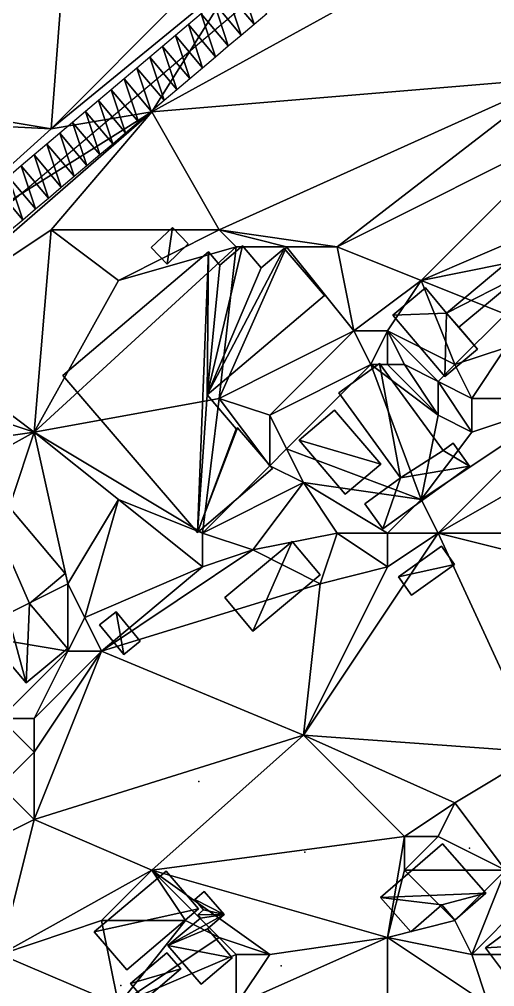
# Model space of a CAD drawing. Header units: metres. Extents: x -1103 to 901, y -902 to 905.
# Drawn here: x -211.8 to -155.3, y 530.2 to 645 of the extents above; entities that cross this region are included whole.
import ezdxf

# ---------------------------------------------------------------- set-up
doc = ezdxf.new("R2010")
doc.units = ezdxf.units.M
for name, color, linetype in [('OSM_BUILDING_FOOTPRINTS', 7, 'CONTINUOUS'), ('OSM_BUILDING_ROOFS', 1, 'CONTINUOUS'), ('OSM_BUILDING_WALLS', 8, 'CONTINUOUS'), ('OSM_ROAD_AXES', 2, 'CONTINUOUS'), ('OSM_ROAD_SURFACE', 9, 'CONTINUOUS'), ('OSM_TERRAIN', 3, 'CONTINUOUS'), ('OSM_TREES', 3, 'CONTINUOUS')]:
    doc.layers.add(name, color=color, linetype=linetype)

msp = doc.modelspace()

# ---------------------------------------------------------------- linework, layer by layer
at = {"layer": 'OSM_BUILDING_FOOTPRINTS'}
for points in [[(-196.08, 617.89, 7.06), (-193.56, 620.28, 7.06), (-191.69, 618.33, 7.06), (-194.21, 615.94, 7.06), (-196.08, 617.89, 7.06)], [(-206.61, 602.72, 7.37), (-189.3, 617.38, 7.37), (-187.94, 615.81, 7.37), (-185.23, 618.1, 7.37), (-183.01, 615.51, 7.37), (-180.3, 617.8, 7.37), (-175.51, 612.2, 7.37), (-189.44, 600.41, 7.37), (-185.98, 596.38, 7.37), (-185.83, 596.51, 7.37), (-181.67, 591.66, 7.37), (-190.61, 584.06, 7.37), (-206.61, 602.72, 7.37)], [(-163.49, 613.11, 7.42), (-160.98, 610.13, 7.42), (-153.46, 616.41, 7.42), (-152.02, 614.7, 7.42), (-159.53, 608.43, 7.42), (-157.33, 605.83, 7.42), (-161.21, 602.59, 7.42), (-167.37, 609.86, 7.42), (-163.49, 613.11, 7.42)], [(-173.81, 600.64, 8.97), (-168.95, 604.14, 8.97), (-161.41, 593.81, 8.97), (-160.22, 594.66, 8.97), (-158.26, 591.95, 8.97), (-168.56, 584.52, 8.97), (-170.72, 587.48, 8.97), (-166.45, 590.55, 8.97), (-173.81, 600.64, 8.97)], [(-174.3, 598.59, 8.84), (-168.81, 592.19, 8.84), (-173.04, 588.63, 8.84), (-178.52, 595.02, 8.84), (-174.3, 598.59, 8.84)], [(-227.54, 585.82, 7.7), (-218.38, 593.47, 7.7), (-206.31, 579.19, 7.7), (-210.56, 575.64, 7.7), (-206.06, 570.3, 7.7), (-210.96, 566.21, 7.7), (-227.54, 585.82, 7.7)], [(-187.35, 576.34, 9.34), (-179.33, 583, 9.34), (-176, 579.04, 9.34), (-184.02, 572.38, 9.34), (-187.35, 576.34, 9.34)], [(-165.14, 576.63, 10.28), (-166.72, 578.8, 10.28), (-161.61, 582.47, 10.28), (-160.03, 580.29, 10.28), (-165.14, 576.63, 10.28)], [(-202.23, 573.1, 8.67), (-200.27, 574.67, 8.67), (-197.4, 571.16, 8.67), (-199.36, 569.59, 8.67), (-202.23, 573.1, 8.67)], [(-161.47, 547.12, 14.05), (-156.31, 541.25, 14.05), (-159.99, 538.05, 14.05), (-161.57, 539.86, 14.05), (-165.25, 536.66, 14.05), (-168.84, 540.73, 14.05), (-161.47, 547.12, 14.05)], [(-194.31, 543.88, 11.09), (-190.47, 539.39, 11.09), (-199.01, 532.17, 11.09), (-202.86, 536.66, 11.09), (-194.31, 543.88, 11.09)], [(-189.78, 541.46, 11.31), (-187.43, 538.71, 11.31), (-189.41, 537.03, 11.31), (-186.46, 533.59, 11.31), (-190.17, 530.44, 11.31), (-194.1, 535.03, 11.31), (-190.22, 538.31, 11.31), (-190.56, 538.68, 11.31), (-189.86, 539.27, 11.31), (-190.92, 540.51, 11.31), (-189.78, 541.46, 11.31)], [(-151.28, 538.54, 15.13), (-148.78, 535.21, 15.13), (-153.87, 531.44, 15.13), (-156.38, 534.77, 15.13), (-151.28, 538.54, 15.13)], [(-194.24, 534.19, 11.41), (-192.58, 532.27, 11.41), (-196.89, 528.61, 11.41), (-198.55, 530.53, 11.41), (-194.24, 534.19, 11.41)]]:
    msp.add_polyline3d(points, close=True, dxfattribs=at)
at = {"layer": 'OSM_BUILDING_ROOFS'}
for points in [[(-193.56, 620.28, 17.06), (-196.08, 617.89, 17.06), (-194.21, 615.94, 17.06)], [(-193.56, 620.28, 17.06), (-194.21, 615.94, 17.06), (-191.69, 618.33, 17.06)], [(-189.44, 600.41, 12.57), (-183.01, 615.51, 12.57), (-185.23, 618.1, 12.57)], [(-189.44, 600.41, 12.57), (-185.23, 618.1, 12.57), (-187.94, 615.81, 12.57)], [(-189.44, 600.41, 12.57), (-175.51, 612.2, 12.57), (-180.3, 617.8, 12.57)], [(-189.44, 600.41, 12.57), (-180.3, 617.8, 12.57), (-183.01, 615.51, 12.57)], [(-189.3, 617.38, 12.57), (-206.61, 602.72, 12.57), (-190.61, 584.06, 12.57)], [(-189.44, 600.41, 12.57), (-189.3, 617.38, 12.57), (-190.61, 584.06, 12.57)], [(-189.44, 600.41, 12.57), (-187.94, 615.81, 12.57), (-189.3, 617.38, 12.57)], [(-160.98, 610.13, 17.42), (-152.02, 614.7, 17.42), (-153.46, 616.41, 17.42)], [(-160.98, 610.13, 17.42), (-159.53, 608.43, 17.42), (-152.02, 614.7, 17.42)], [(-160.98, 610.13, 17.42), (-163.49, 613.11, 17.42), (-167.37, 609.86, 17.42)], [(-160.98, 610.13, 17.42), (-167.37, 609.86, 17.42), (-161.21, 602.59, 17.42)], [(-160.98, 610.13, 17.42), (-161.21, 602.59, 17.42), (-157.33, 605.83, 17.42)], [(-160.98, 610.13, 17.42), (-157.33, 605.83, 17.42), (-159.53, 608.43, 17.42)], [(-168.95, 604.14, 14.17), (-173.81, 600.64, 14.17), (-166.45, 590.55, 14.17)], [(-161.41, 593.81, 14.17), (-168.95, 604.14, 14.17), (-166.45, 590.55, 14.17)], [(-190.61, 584.06, 12.57), (-185.98, 596.38, 12.57), (-189.44, 600.41, 12.57)], [(-168.81, 592.19, 18.84), (-174.3, 598.59, 18.84), (-178.52, 595.02, 18.84)], [(-190.61, 584.06, 12.57), (-181.67, 591.66, 12.57), (-185.83, 596.51, 12.57)], [(-190.61, 584.06, 12.57), (-185.83, 596.51, 12.57), (-185.98, 596.38, 12.57)], [(-168.81, 592.19, 18.84), (-178.52, 595.02, 18.84), (-173.04, 588.63, 18.84)], [(-161.41, 593.81, 14.17), (-166.45, 590.55, 14.17), (-158.26, 591.95, 14.17)], [(-158.26, 591.95, 14.17), (-160.22, 594.66, 14.17), (-161.41, 593.81, 14.17)], [(-218.38, 593.47, 12.9), (-227.54, 585.82, 12.9), (-210.96, 566.21, 12.9)], [(-210.56, 575.64, 12.9), (-206.31, 579.19, 12.9), (-218.38, 593.47, 12.9)], [(-210.56, 575.64, 12.9), (-218.38, 593.47, 12.9), (-210.96, 566.21, 12.9)], [(-166.45, 590.55, 14.17), (-168.56, 584.52, 14.17), (-158.26, 591.95, 14.17)], [(-166.45, 590.55, 14.17), (-170.72, 587.48, 14.17), (-168.56, 584.52, 14.17)], [(-179.33, 583, 14.54), (-187.35, 576.34, 14.54), (-184.02, 572.38, 14.54)], [(-179.33, 583, 14.54), (-184.02, 572.38, 14.54), (-176, 579.04, 14.54)], [(-166.72, 578.8, 20.28), (-160.03, 580.29, 20.28), (-161.61, 582.47, 20.28)], [(-166.72, 578.8, 20.28), (-165.14, 576.63, 20.28), (-160.03, 580.29, 20.28)], [(-210.96, 566.21, 12.9), (-206.06, 570.3, 12.9), (-210.56, 575.64, 12.9)], [(-200.27, 574.67, 18.67), (-202.23, 573.1, 18.67), (-199.36, 569.59, 18.67)], [(-200.27, 574.67, 18.67), (-199.36, 569.59, 18.67), (-197.4, 571.16, 18.67)], [(-156.31, 541.25, 24.05), (-161.47, 547.12, 24.05), (-168.84, 540.73, 24.05)], [(-190.47, 539.39, 21.09), (-194.31, 543.88, 21.09), (-202.86, 536.66, 21.09)], [(-187.43, 538.71, 21.31), (-189.78, 541.46, 21.31), (-190.92, 540.51, 21.31)], [(-161.57, 539.86, 24.05), (-156.31, 541.25, 24.05), (-168.84, 540.73, 24.05)], [(-161.57, 539.86, 24.05), (-159.99, 538.05, 24.05), (-156.31, 541.25, 24.05)], [(-187.43, 538.71, 21.31), (-190.92, 540.51, 21.31), (-189.86, 539.27, 21.31)], [(-168.84, 540.73, 24.05), (-165.25, 536.66, 24.05), (-161.57, 539.86, 24.05)], [(-190.47, 539.39, 21.09), (-202.86, 536.66, 21.09), (-199.01, 532.17, 21.09)], [(-187.43, 538.71, 21.31), (-190.22, 538.31, 21.31), (-194.1, 535.03, 21.31)], [(-194.1, 535.03, 21.31), (-189.41, 537.03, 21.31), (-187.43, 538.71, 21.31)], [(-187.43, 538.71, 21.31), (-189.86, 539.27, 21.31), (-190.56, 538.68, 21.31)], [(-187.43, 538.71, 21.31), (-190.56, 538.68, 21.31), (-190.22, 538.31, 21.31)], [(-148.78, 535.21, 25.13), (-151.28, 538.54, 25.13), (-156.38, 534.77, 25.13)], [(-194.1, 535.03, 21.31), (-186.46, 533.59, 21.31), (-189.41, 537.03, 21.31)], [(-148.78, 535.21, 25.13), (-156.38, 534.77, 25.13), (-153.87, 531.44, 25.13)], [(-192.58, 532.27, 21.41), (-194.24, 534.19, 21.41), (-198.55, 530.53, 21.41)], [(-194.1, 535.03, 21.31), (-190.17, 530.44, 21.31), (-186.46, 533.59, 21.31)], [(-192.58, 532.27, 21.41), (-198.55, 530.53, 21.41), (-196.89, 528.61, 21.41)]]:
    msp.add_3dface(points, dxfattribs=at)
at = {"layer": 'OSM_BUILDING_WALLS'}
for points in [[(-193.56, 620.28, 7.06), (-196.08, 617.89, 7.06), (-196.08, 617.89, 17.06)], [(-193.56, 620.28, 7.06), (-196.08, 617.89, 17.06), (-193.56, 620.28, 17.06)], [(-191.69, 618.33, 7.06), (-193.56, 620.28, 7.06), (-193.56, 620.28, 17.06)], [(-191.69, 618.33, 7.06), (-193.56, 620.28, 17.06), (-191.69, 618.33, 17.06)], [(-196.08, 617.89, 7.06), (-194.21, 615.94, 7.06), (-194.21, 615.94, 17.06)], [(-196.08, 617.89, 7.06), (-194.21, 615.94, 17.06), (-196.08, 617.89, 17.06)], [(-194.21, 615.94, 7.06), (-191.69, 618.33, 7.06), (-191.69, 618.33, 17.06)], [(-194.21, 615.94, 7.06), (-191.69, 618.33, 17.06), (-194.21, 615.94, 17.06)], [(-185.23, 618.1, 7.37), (-187.94, 615.81, 7.37), (-187.94, 615.81, 12.57)], [(-185.23, 618.1, 7.37), (-187.94, 615.81, 12.57), (-185.23, 618.1, 12.57)], [(-183.01, 615.51, 7.37), (-185.23, 618.1, 7.37), (-185.23, 618.1, 12.57)], [(-183.01, 615.51, 7.37), (-185.23, 618.1, 12.57), (-183.01, 615.51, 12.57)], [(-180.3, 617.8, 7.37), (-183.01, 615.51, 7.37), (-183.01, 615.51, 12.57)], [(-180.3, 617.8, 7.37), (-183.01, 615.51, 12.57), (-180.3, 617.8, 12.57)], [(-175.51, 612.2, 7.37), (-180.3, 617.8, 7.37), (-180.3, 617.8, 12.57)], [(-175.51, 612.2, 7.37), (-180.3, 617.8, 12.57), (-175.51, 612.2, 12.57)], [(-189.3, 617.38, 7.37), (-206.61, 602.72, 7.37), (-206.61, 602.72, 12.57)], [(-189.3, 617.38, 7.37), (-206.61, 602.72, 12.57), (-189.3, 617.38, 12.57)], [(-187.94, 615.81, 7.37), (-189.3, 617.38, 7.37), (-189.3, 617.38, 12.57)], [(-187.94, 615.81, 7.37), (-189.3, 617.38, 12.57), (-187.94, 615.81, 12.57)], [(-153.46, 616.41, 7.42), (-160.98, 610.13, 7.42), (-160.98, 610.13, 17.42)], [(-153.46, 616.41, 7.42), (-160.98, 610.13, 17.42), (-153.46, 616.41, 17.42)], [(-159.53, 608.43, 7.42), (-152.02, 614.7, 7.42), (-152.02, 614.7, 17.42)], [(-159.53, 608.43, 7.42), (-152.02, 614.7, 17.42), (-159.53, 608.43, 17.42)], [(-189.44, 600.41, 7.37), (-175.51, 612.2, 7.37), (-175.51, 612.2, 12.57)], [(-189.44, 600.41, 7.37), (-175.51, 612.2, 12.57), (-189.44, 600.41, 12.57)], [(-163.49, 613.11, 7.42), (-167.37, 609.86, 7.42), (-167.37, 609.86, 17.42)], [(-163.49, 613.11, 7.42), (-167.37, 609.86, 17.42), (-163.49, 613.11, 17.42)], [(-160.98, 610.13, 7.42), (-163.49, 613.11, 7.42), (-163.49, 613.11, 17.42)], [(-160.98, 610.13, 7.42), (-163.49, 613.11, 17.42), (-160.98, 610.13, 17.42)], [(-167.37, 609.86, 7.42), (-161.21, 602.59, 7.42), (-161.21, 602.59, 17.42)], [(-167.37, 609.86, 7.42), (-161.21, 602.59, 17.42), (-167.37, 609.86, 17.42)], [(-157.33, 605.83, 7.42), (-159.53, 608.43, 7.42), (-159.53, 608.43, 17.42)], [(-157.33, 605.83, 7.42), (-159.53, 608.43, 17.42), (-157.33, 605.83, 17.42)], [(-161.21, 602.59, 7.42), (-157.33, 605.83, 7.42), (-157.33, 605.83, 17.42)], [(-161.21, 602.59, 7.42), (-157.33, 605.83, 17.42), (-161.21, 602.59, 17.42)], [(-168.95, 604.14, 8.97), (-173.81, 600.64, 8.97), (-173.81, 600.64, 14.17)], [(-168.95, 604.14, 8.97), (-173.81, 600.64, 14.17), (-168.95, 604.14, 14.17)], [(-161.41, 593.81, 8.97), (-168.95, 604.14, 8.97), (-168.95, 604.14, 14.17)], [(-161.41, 593.81, 8.97), (-168.95, 604.14, 14.17), (-161.41, 593.81, 14.17)], [(-206.61, 602.72, 7.37), (-190.61, 584.06, 7.37), (-190.61, 584.06, 12.57)], [(-206.61, 602.72, 7.37), (-190.61, 584.06, 12.57), (-206.61, 602.72, 12.57)], [(-173.81, 600.64, 8.97), (-166.45, 590.55, 8.97), (-166.45, 590.55, 14.17)], [(-173.81, 600.64, 8.97), (-166.45, 590.55, 14.17), (-173.81, 600.64, 14.17)], [(-185.98, 596.38, 7.37), (-189.44, 600.41, 7.37), (-189.44, 600.41, 12.57)], [(-185.98, 596.38, 7.37), (-189.44, 600.41, 12.57), (-185.98, 596.38, 12.57)], [(-174.3, 598.59, 8.84), (-178.52, 595.02, 8.84), (-178.52, 595.02, 18.84)], [(-174.3, 598.59, 8.84), (-178.52, 595.02, 18.84), (-174.3, 598.59, 18.84)], [(-168.81, 592.19, 8.84), (-174.3, 598.59, 8.84), (-174.3, 598.59, 18.84)], [(-168.81, 592.19, 8.84), (-174.3, 598.59, 18.84), (-168.81, 592.19, 18.84)], [(-185.83, 596.51, 7.37), (-185.98, 596.38, 7.37), (-185.98, 596.38, 12.57)], [(-185.83, 596.51, 7.37), (-185.98, 596.38, 12.57), (-185.83, 596.51, 12.57)], [(-181.67, 591.66, 7.37), (-185.83, 596.51, 7.37), (-185.83, 596.51, 12.57)], [(-181.67, 591.66, 7.37), (-185.83, 596.51, 12.57), (-181.67, 591.66, 12.57)], [(-178.52, 595.02, 8.84), (-173.04, 588.63, 8.84), (-173.04, 588.63, 18.84)], [(-178.52, 595.02, 8.84), (-173.04, 588.63, 18.84), (-178.52, 595.02, 18.84)], [(-160.22, 594.66, 8.97), (-161.41, 593.81, 8.97), (-161.41, 593.81, 14.17)], [(-160.22, 594.66, 8.97), (-161.41, 593.81, 14.17), (-160.22, 594.66, 14.17)], [(-158.26, 591.95, 8.97), (-160.22, 594.66, 8.97), (-160.22, 594.66, 14.17)], [(-158.26, 591.95, 8.97), (-160.22, 594.66, 14.17), (-158.26, 591.95, 14.17)], [(-206.31, 579.19, 7.7), (-218.38, 593.47, 7.7), (-218.38, 593.47, 12.9)], [(-206.31, 579.19, 7.7), (-218.38, 593.47, 12.9), (-206.31, 579.19, 12.9)], [(-190.61, 584.06, 7.37), (-181.67, 591.66, 7.37), (-181.67, 591.66, 12.57)], [(-190.61, 584.06, 7.37), (-181.67, 591.66, 12.57), (-190.61, 584.06, 12.57)], [(-173.04, 588.63, 8.84), (-168.81, 592.19, 8.84), (-168.81, 592.19, 18.84)], [(-173.04, 588.63, 8.84), (-168.81, 592.19, 18.84), (-173.04, 588.63, 18.84)], [(-168.56, 584.52, 8.97), (-158.26, 591.95, 8.97), (-158.26, 591.95, 14.17)], [(-168.56, 584.52, 8.97), (-158.26, 591.95, 14.17), (-168.56, 584.52, 14.17)], [(-166.45, 590.55, 8.97), (-170.72, 587.48, 8.97), (-170.72, 587.48, 14.17)], [(-166.45, 590.55, 8.97), (-170.72, 587.48, 14.17), (-166.45, 590.55, 14.17)], [(-170.72, 587.48, 8.97), (-168.56, 584.52, 8.97), (-168.56, 584.52, 14.17)], [(-170.72, 587.48, 8.97), (-168.56, 584.52, 14.17), (-170.72, 587.48, 14.17)], [(-227.54, 585.82, 7.7), (-210.96, 566.21, 7.7), (-210.96, 566.21, 12.9)], [(-227.54, 585.82, 7.7), (-210.96, 566.21, 12.9), (-227.54, 585.82, 12.9)], [(-179.33, 583, 9.34), (-187.35, 576.34, 9.34), (-187.35, 576.34, 14.54)], [(-179.33, 583, 9.34), (-187.35, 576.34, 14.54), (-179.33, 583, 14.54)], [(-176, 579.04, 9.34), (-179.33, 583, 9.34), (-179.33, 583, 14.54)], [(-176, 579.04, 9.34), (-179.33, 583, 14.54), (-176, 579.04, 14.54)], [(-161.61, 582.47, 10.28), (-166.72, 578.8, 10.28), (-166.72, 578.8, 20.28)], [(-161.61, 582.47, 10.28), (-166.72, 578.8, 20.28), (-161.61, 582.47, 20.28)], [(-160.03, 580.29, 10.28), (-161.61, 582.47, 10.28), (-161.61, 582.47, 20.28)], [(-160.03, 580.29, 10.28), (-161.61, 582.47, 20.28), (-160.03, 580.29, 20.28)], [(-165.14, 576.63, 10.28), (-160.03, 580.29, 10.28), (-160.03, 580.29, 20.28)], [(-165.14, 576.63, 10.28), (-160.03, 580.29, 20.28), (-165.14, 576.63, 20.28)], [(-210.56, 575.64, 7.7), (-206.31, 579.19, 7.7), (-206.31, 579.19, 12.9)], [(-210.56, 575.64, 7.7), (-206.31, 579.19, 12.9), (-210.56, 575.64, 12.9)], [(-184.02, 572.38, 9.34), (-176, 579.04, 9.34), (-176, 579.04, 14.54)], [(-184.02, 572.38, 9.34), (-176, 579.04, 14.54), (-184.02, 572.38, 14.54)], [(-166.72, 578.8, 10.28), (-165.14, 576.63, 10.28), (-165.14, 576.63, 20.28)], [(-166.72, 578.8, 10.28), (-165.14, 576.63, 20.28), (-166.72, 578.8, 20.28)], [(-206.06, 570.3, 7.7), (-210.56, 575.64, 7.7), (-210.56, 575.64, 12.9)], [(-206.06, 570.3, 7.7), (-210.56, 575.64, 12.9), (-206.06, 570.3, 12.9)], [(-187.35, 576.34, 9.34), (-184.02, 572.38, 9.34), (-184.02, 572.38, 14.54)], [(-187.35, 576.34, 9.34), (-184.02, 572.38, 14.54), (-187.35, 576.34, 14.54)], [(-200.27, 574.67, 8.67), (-202.23, 573.1, 8.67), (-202.23, 573.1, 18.67)], [(-200.27, 574.67, 8.67), (-202.23, 573.1, 18.67), (-200.27, 574.67, 18.67)], [(-197.4, 571.16, 8.67), (-200.27, 574.67, 8.67), (-200.27, 574.67, 18.67)], [(-197.4, 571.16, 8.67), (-200.27, 574.67, 18.67), (-197.4, 571.16, 18.67)], [(-202.23, 573.1, 8.67), (-199.36, 569.59, 8.67), (-199.36, 569.59, 18.67)], [(-202.23, 573.1, 8.67), (-199.36, 569.59, 18.67), (-202.23, 573.1, 18.67)], [(-199.36, 569.59, 8.67), (-197.4, 571.16, 8.67), (-197.4, 571.16, 18.67)], [(-199.36, 569.59, 8.67), (-197.4, 571.16, 18.67), (-199.36, 569.59, 18.67)], [(-210.96, 566.21, 7.7), (-206.06, 570.3, 7.7), (-206.06, 570.3, 12.9)], [(-210.96, 566.21, 7.7), (-206.06, 570.3, 12.9), (-210.96, 566.21, 12.9)], [(-161.47, 547.12, 14.05), (-168.84, 540.73, 14.05), (-168.84, 540.73, 24.05)], [(-161.47, 547.12, 14.05), (-168.84, 540.73, 24.05), (-161.47, 547.12, 24.05)], [(-156.31, 541.25, 14.05), (-161.47, 547.12, 14.05), (-161.47, 547.12, 24.05)], [(-156.31, 541.25, 14.05), (-161.47, 547.12, 24.05), (-156.31, 541.25, 24.05)], [(-194.31, 543.88, 11.09), (-202.86, 536.66, 11.09), (-202.86, 536.66, 21.09)], [(-194.31, 543.88, 11.09), (-202.86, 536.66, 21.09), (-194.31, 543.88, 21.09)], [(-190.47, 539.39, 11.09), (-194.31, 543.88, 11.09), (-194.31, 543.88, 21.09)], [(-190.47, 539.39, 11.09), (-194.31, 543.88, 21.09), (-190.47, 539.39, 21.09)], [(-189.78, 541.46, 11.31), (-190.92, 540.51, 11.31), (-190.92, 540.51, 21.31)], [(-189.78, 541.46, 11.31), (-190.92, 540.51, 21.31), (-189.78, 541.46, 21.31)], [(-187.43, 538.71, 11.31), (-189.78, 541.46, 11.31), (-189.78, 541.46, 21.31)], [(-187.43, 538.71, 11.31), (-189.78, 541.46, 21.31), (-187.43, 538.71, 21.31)], [(-159.99, 538.05, 14.05), (-156.31, 541.25, 14.05), (-156.31, 541.25, 24.05)], [(-159.99, 538.05, 14.05), (-156.31, 541.25, 24.05), (-159.99, 538.05, 24.05)], [(-190.92, 540.51, 11.31), (-189.86, 539.27, 11.31), (-189.86, 539.27, 21.31)], [(-190.92, 540.51, 11.31), (-189.86, 539.27, 21.31), (-190.92, 540.51, 21.31)], [(-168.84, 540.73, 14.05), (-165.25, 536.66, 14.05), (-165.25, 536.66, 24.05)], [(-168.84, 540.73, 14.05), (-165.25, 536.66, 24.05), (-168.84, 540.73, 24.05)], [(-165.25, 536.66, 14.05), (-161.57, 539.86, 14.05), (-161.57, 539.86, 24.05)], [(-165.25, 536.66, 14.05), (-161.57, 539.86, 24.05), (-165.25, 536.66, 24.05)], [(-161.57, 539.86, 14.05), (-159.99, 538.05, 14.05), (-159.99, 538.05, 24.05)], [(-161.57, 539.86, 14.05), (-159.99, 538.05, 24.05), (-161.57, 539.86, 24.05)], [(-199.01, 532.17, 11.09), (-190.47, 539.39, 11.09), (-190.47, 539.39, 21.09)], [(-199.01, 532.17, 11.09), (-190.47, 539.39, 21.09), (-199.01, 532.17, 21.09)], [(-189.86, 539.27, 11.31), (-190.56, 538.68, 11.31), (-190.56, 538.68, 21.31)], [(-189.86, 539.27, 11.31), (-190.56, 538.68, 21.31), (-189.86, 539.27, 21.31)], [(-190.56, 538.68, 11.31), (-190.22, 538.31, 11.31), (-190.22, 538.31, 21.31)], [(-190.56, 538.68, 11.31), (-190.22, 538.31, 21.31), (-190.56, 538.68, 21.31)], [(-189.41, 537.03, 11.31), (-187.43, 538.71, 11.31), (-187.43, 538.71, 21.31)], [(-189.41, 537.03, 11.31), (-187.43, 538.71, 21.31), (-189.41, 537.03, 21.31)], [(-151.28, 538.54, 15.13), (-156.38, 534.77, 15.13), (-156.38, 534.77, 25.13)], [(-151.28, 538.54, 15.13), (-156.38, 534.77, 25.13), (-151.28, 538.54, 25.13)], [(-190.22, 538.31, 11.31), (-194.1, 535.03, 11.31), (-194.1, 535.03, 21.31)], [(-190.22, 538.31, 11.31), (-194.1, 535.03, 21.31), (-190.22, 538.31, 21.31)], [(-202.86, 536.66, 11.09), (-199.01, 532.17, 11.09), (-199.01, 532.17, 21.09)], [(-202.86, 536.66, 11.09), (-199.01, 532.17, 21.09), (-202.86, 536.66, 21.09)], [(-186.46, 533.59, 11.31), (-189.41, 537.03, 11.31), (-189.41, 537.03, 21.31)], [(-186.46, 533.59, 11.31), (-189.41, 537.03, 21.31), (-186.46, 533.59, 21.31)], [(-194.24, 534.19, 11.41), (-198.55, 530.53, 11.41), (-198.55, 530.53, 21.41)], [(-194.24, 534.19, 11.41), (-198.55, 530.53, 21.41), (-194.24, 534.19, 21.41)], [(-192.58, 532.27, 11.41), (-194.24, 534.19, 11.41), (-194.24, 534.19, 21.41)], [(-192.58, 532.27, 11.41), (-194.24, 534.19, 21.41), (-192.58, 532.27, 21.41)], [(-194.1, 535.03, 11.31), (-190.17, 530.44, 11.31), (-190.17, 530.44, 21.31)], [(-194.1, 535.03, 11.31), (-190.17, 530.44, 21.31), (-194.1, 535.03, 21.31)], [(-156.38, 534.77, 15.13), (-153.87, 531.44, 15.13), (-153.87, 531.44, 25.13)], [(-156.38, 534.77, 15.13), (-153.87, 531.44, 25.13), (-156.38, 534.77, 25.13)], [(-190.17, 530.44, 11.31), (-186.46, 533.59, 11.31), (-186.46, 533.59, 21.31)], [(-190.17, 530.44, 11.31), (-186.46, 533.59, 21.31), (-190.17, 530.44, 21.31)], [(-196.89, 528.61, 11.41), (-192.58, 532.27, 11.41), (-192.58, 532.27, 21.41)], [(-196.89, 528.61, 11.41), (-192.58, 532.27, 21.41), (-196.89, 528.61, 21.41)], [(-198.55, 530.53, 11.41), (-196.89, 528.61, 11.41), (-196.89, 528.61, 21.41)], [(-198.55, 530.53, 11.41), (-196.89, 528.61, 21.41), (-198.55, 530.53, 21.41)]]:
    msp.add_3dface(points, dxfattribs=at)
at = {"layer": 'OSM_ROAD_AXES'}
msp.add_polyline3d([(122.7, 900, 14.92), (119.46, 899.39, 14.93), (106.48, 892.7, 14.53), (74.46, 865.69, 12.27), (60.41, 853.83, 10.88), (51.61, 846.41, 10.25), (47.43, 842.88, 10.11), (37.12, 834.18, 9.66), (-27.98, 779.25, 22.17), (-47.15, 763.08, 20.77), (-119.81, 701.76, 11.67), (-283.23, 563.81, 11.55), (-361.26, 499.72, 16.84), (-381.48, 480.95, 12.54), (-457.42, 416.98, 14.01)], dxfattribs=at)
at = {"layer": 'OSM_ROAD_SURFACE'}
for points in [[(-185.57, 649.52, 8.78), (-187.1, 648.23, 8.87), (-183.87, 644.41, 8.76)], [(-185.57, 649.52, 8.78), (-183.87, 644.41, 8.76), (-182.35, 645.7, 8.68)], [(-187.1, 648.23, 8.87), (-188.63, 646.94, 8.94), (-185.4, 643.12, 8.85)], [(-187.1, 648.23, 8.87), (-185.4, 643.12, 8.85), (-183.87, 644.41, 8.76)], [(-188.63, 646.94, 8.94), (-190.15, 645.65, 9.01), (-186.93, 641.83, 8.94)], [(-188.63, 646.94, 8.94), (-186.93, 641.83, 8.94), (-185.4, 643.12, 8.85)], [(-190.15, 645.65, 9.01), (-191.68, 644.36, 9.08), (-188.46, 640.54, 9.03)], [(-190.15, 645.65, 9.01), (-188.46, 640.54, 9.03), (-186.93, 641.83, 8.94)], [(-191.68, 644.36, 9.08), (-193.21, 643.08, 9.15), (-189.98, 639.25, 9.12)], [(-191.68, 644.36, 9.08), (-189.98, 639.25, 9.12), (-188.46, 640.54, 9.03)], [(-193.21, 643.08, 9.15), (-194.74, 641.78, 9.21), (-191.51, 637.97, 9.2)], [(-193.21, 643.08, 9.15), (-191.51, 637.97, 9.2), (-189.98, 639.25, 9.12)], [(-194.74, 641.78, 9.21), (-196.26, 640.5, 9.28), (-193.04, 636.67, 9.29)], [(-194.74, 641.78, 9.21), (-193.04, 636.67, 9.29), (-191.51, 637.97, 9.2)], [(-196.26, 640.5, 9.28), (-197.79, 639.21, 9.35), (-194.56, 635.39, 9.38)], [(-196.26, 640.5, 9.28), (-194.56, 635.39, 9.38), (-193.04, 636.67, 9.29)], [(-197.79, 639.21, 9.35), (-199.32, 637.92, 9.42), (-196.09, 634.1, 9.46)], [(-197.79, 639.21, 9.35), (-196.09, 634.1, 9.46), (-194.56, 635.39, 9.38)], [(-199.32, 637.92, 9.42), (-200.84, 636.63, 9.49), (-197.62, 632.81, 9.48)], [(-199.32, 637.92, 9.42), (-197.62, 632.81, 9.48), (-196.09, 634.1, 9.46)], [(-200.84, 636.63, 9.49), (-202.37, 635.34, 9.56), (-199.15, 631.52, 9.5)], [(-200.84, 636.63, 9.49), (-199.15, 631.52, 9.5), (-197.62, 632.81, 9.48)], [(-202.37, 635.34, 9.56), (-203.9, 634.05, 9.63), (-200.67, 630.23, 9.52)], [(-202.37, 635.34, 9.56), (-200.67, 630.23, 9.52), (-199.15, 631.52, 9.5)], [(-203.9, 634.05, 9.63), (-205.43, 632.76, 9.7), (-202.2, 628.94, 9.54)], [(-203.9, 634.05, 9.63), (-202.2, 628.94, 9.54), (-200.67, 630.23, 9.52)], [(-205.43, 632.76, 9.7), (-206.95, 631.47, 9.73), (-203.73, 627.65, 9.56)], [(-205.43, 632.76, 9.7), (-203.73, 627.65, 9.56), (-202.2, 628.94, 9.54)], [(-206.95, 631.47, 9.73), (-208.48, 630.18, 9.74), (-205.26, 626.36, 9.58)], [(-206.95, 631.47, 9.73), (-205.26, 626.36, 9.58), (-203.73, 627.65, 9.56)], [(-208.48, 630.18, 9.74), (-210.01, 628.89, 9.75), (-206.78, 625.07, 9.6)], [(-208.48, 630.18, 9.74), (-206.78, 625.07, 9.6), (-205.26, 626.36, 9.58)], [(-210.01, 628.89, 9.75), (-211.53, 627.6, 9.76), (-208.31, 623.78, 9.62)], [(-210.01, 628.89, 9.75), (-208.31, 623.78, 9.62), (-206.78, 625.07, 9.6)], [(-211.53, 627.6, 9.76), (-213.06, 626.31, 9.77), (-209.84, 622.49, 9.64)], [(-211.53, 627.6, 9.76), (-209.84, 622.49, 9.64), (-208.31, 623.78, 9.62)], [(-213.06, 626.31, 9.77), (-214.59, 625.02, 9.78), (-211.37, 621.2, 9.66)], [(-213.06, 626.31, 9.77), (-211.37, 621.2, 9.66), (-209.84, 622.49, 9.64)], [(-214.59, 625.02, 9.78), (-212.89, 619.91, 9.68), (-211.37, 621.2, 9.66)]]:
    msp.add_3dface(points, dxfattribs=at)
at = {"layer": 'OSM_TERRAIN'}
for points in [[(-244, 638, 13.73), (-206, 658, 9.81), (-248, 652, 13.98)], [(-244, 638, 13.73), (-208, 632, 9.73), (-206, 658, 9.81)], [(-208, 632, 9.73), (-192, 648, 9.26), (-206, 658, 9.81)], [(-196, 634, 9.41), (-148, 638, 7), (-156, 656, 7.26)], [(-196, 634, 9.41), (-156, 656, 7.26), (-186, 650, 8.74)], [(-148, 638, 7), (-140, 654, 7.08), (-156, 656, 7.26)], [(-208, 632, 9.73), (-196, 634, 9.41), (-186, 650, 8.74)], [(-208, 632, 9.73), (-186, 650, 8.74), (-192, 648, 9.26)], [(-248, 634, 13.85), (-208, 632, 9.73), (-244, 638, 13.73)], [(-196, 634, 9.41), (-188, 620, 9.17), (-148, 638, 7)], [(-188, 620, 9.17), (-174, 618, 8.91), (-148, 638, 7)], [(-174, 618, 8.91), (-146, 632, 7.28), (-148, 638, 7)], [(-248, 634, 13.85), (-228, 614, 9.83), (-208, 632, 9.73)], [(-226, 608, 9.8), (-196, 634, 9.41), (-228, 614, 9.83)], [(-228, 614, 9.83), (-196, 634, 9.41), (-208, 632, 9.73)], [(-226, 608, 9.8), (-208, 620, 9.28), (-196, 634, 9.41)], [(-208, 620, 9.28), (-188, 620, 9.17), (-196, 634, 9.41)], [(-174, 618, 8.91), (-164, 614, 9.42), (-146, 632, 7.28)], [(-164, 614, 9.42), (-150, 620, 8.51), (-146, 632, 7.28)], [(-210, 596, 9.88), (-208, 620, 9.28), (-226, 608, 9.8)], [(-210, 596, 9.88), (-200, 614, 9.1), (-208, 620, 9.28)], [(-200, 614, 9.1), (-188, 620, 9.17), (-208, 620, 9.28)], [(-200, 614, 9.1), (-186, 618, 9.61), (-188, 620, 9.17)], [(-180, 618, 9.61), (-188, 620, 9.17), (-186, 618, 9.61)], [(-180, 618, 9.61), (-174, 618, 8.91), (-188, 620, 9.17)], [(-164, 614, 9.42), (-154, 616, 9.5), (-150, 620, 8.51)], [(-210, 596, 9.88), (-188, 600, 9.73), (-186, 618, 9.61)], [(-210, 596, 9.88), (-186, 618, 9.61), (-200, 614, 9.1)], [(-186, 618, 9.61), (-188, 600, 9.73), (-180, 618, 9.61)], [(-188, 600, 9.73), (-172, 608, 9.78), (-180, 618, 9.61)], [(-180, 618, 9.61), (-172, 608, 9.78), (-174, 618, 8.91)], [(-172, 608, 9.78), (-164, 614, 9.42), (-174, 618, 8.91)], [(-154, 610, 9.5), (-154, 616, 9.5), (-164, 614, 9.42)], [(-168, 608, 9.64), (-164, 614, 9.42), (-172, 608, 9.78)], [(-168, 608, 9.64), (-160, 604, 9.51), (-164, 614, 9.42)], [(-160, 604, 9.51), (-154, 610, 9.5), (-164, 614, 9.42)], [(-160, 604, 9.51), (-154, 606, 9.94), (-154, 610, 9.5)], [(-228, 602, 9.39), (-210, 596, 9.88), (-226, 608, 9.8)], [(-188, 600, 9.73), (-182, 598, 10.26), (-172, 608, 9.78)], [(-170, 604, 11.06), (-172, 608, 9.78), (-182, 598, 10.26)], [(-170, 604, 11.06), (-168, 608, 9.64), (-172, 608, 9.78)], [(-170, 604, 11.06), (-168, 604, 11.02), (-168, 608, 9.64)], [(-168, 604, 11.02), (-166, 604, 10.28), (-168, 608, 9.64)], [(-166, 604, 10.28), (-162, 602, 9.74), (-168, 608, 9.64)], [(-162, 602, 9.74), (-160, 604, 9.51), (-168, 608, 9.64)], [(-158, 600, 10.66), (-154, 606, 9.94), (-160, 604, 9.51)], [(-158, 600, 10.66), (-146, 600, 10.76), (-154, 606, 9.94)], [(-180, 594, 10.66), (-170, 604, 11.06), (-182, 598, 10.26)], [(-164, 588, 11.18), (-170, 604, 11.06), (-180, 594, 10.66)], [(-164, 588, 11.18), (-162, 598, 11.02), (-170, 604, 11.06)], [(-170, 604, 11.06), (-162, 598, 11.02), (-168, 604, 11.02)], [(-162, 598, 11.02), (-166, 604, 10.28), (-168, 604, 11.02)], [(-162, 598, 11.02), (-162, 602, 9.74), (-166, 604, 10.28)], [(-162, 602, 9.74), (-158, 600, 10.66), (-160, 604, 9.51)], [(-224, 594, 9.17), (-210, 596, 9.88), (-228, 602, 9.39)], [(-162, 598, 11.02), (-158, 596, 11.1), (-162, 602, 9.74)], [(-158, 596, 11.1), (-158, 600, 10.66), (-162, 602, 9.74)], [(-190, 584, 9.79), (-188, 600, 9.73), (-210, 596, 9.88)], [(-190, 584, 9.79), (-182, 592, 9.68), (-188, 600, 9.73)], [(-182, 592, 9.68), (-182, 598, 10.26), (-188, 600, 9.73)], [(-162, 584, 12.19), (-146, 600, 10.76), (-164, 588, 11.18)], [(-164, 588, 11.18), (-146, 600, 10.76), (-158, 596, 11.1)], [(-162, 584, 12.19), (-148, 592, 11.95), (-146, 600, 10.76)], [(-158, 596, 11.1), (-146, 600, 10.76), (-158, 600, 10.66)], [(-182, 592, 9.68), (-180, 594, 10.66), (-182, 598, 10.26)], [(-164, 588, 11.18), (-158, 596, 11.1), (-162, 598, 11.02)], [(-218, 572, 9.79), (-210, 596, 9.88), (-228, 586, 9.7)], [(-228, 586, 9.7), (-210, 596, 9.88), (-224, 594, 9.17)], [(-218, 572, 9.79), (-206, 578, 9.89), (-210, 596, 9.88)], [(-206, 578, 9.89), (-200, 588, 10.2), (-210, 596, 9.88)], [(-200, 588, 10.2), (-190, 584, 9.79), (-210, 596, 9.88)], [(-178, 590, 10.94), (-180, 594, 10.66), (-182, 592, 9.68)], [(-178, 590, 10.94), (-164, 588, 11.18), (-180, 594, 10.66)], [(-190, 584, 9.79), (-178, 590, 10.94), (-182, 592, 9.68)], [(-162, 584, 12.19), (-146, 584, 12.23), (-148, 592, 11.95)], [(-184, 582, 11.2), (-178, 590, 10.94), (-190, 584, 9.79)], [(-184, 582, 11.2), (-174, 584, 11.48), (-178, 590, 10.94)], [(-174, 584, 11.48), (-168, 584, 11.29), (-178, 590, 10.94)], [(-168, 584, 11.29), (-164, 588, 11.18), (-178, 590, 10.94)], [(-204, 574, 10.56), (-200, 588, 10.2), (-206, 578, 9.89)], [(-204, 574, 10.56), (-190, 580, 10.86), (-200, 588, 10.2)], [(-190, 580, 10.86), (-190, 584, 9.79), (-200, 588, 10.2)], [(-168, 584, 11.29), (-162, 584, 12.19), (-164, 588, 11.18)], [(-190, 580, 10.86), (-184, 582, 11.2), (-190, 584, 9.79)], [(-176, 578, 11.44), (-174, 584, 11.48), (-184, 582, 11.2)], [(-150, 558, 14.36), (-162, 584, 12.19), (-178, 560, 12.6)], [(-178, 560, 12.6), (-162, 584, 12.19), (-168, 580, 12.18)], [(-176, 578, 11.44), (-168, 580, 12.18), (-174, 584, 11.48)], [(-168, 580, 12.18), (-168, 584, 11.29), (-174, 584, 11.48)], [(-168, 580, 12.18), (-162, 584, 12.19), (-168, 584, 11.29)], [(-150, 558, 14.36), (-146, 580, 13.04), (-162, 584, 12.19)], [(-146, 580, 13.04), (-146, 584, 12.23), (-162, 584, 12.19)], [(-190, 580, 10.86), (-202, 570, 10.72), (-184, 582, 11.2)], [(-202, 570, 10.72), (-176, 578, 11.44), (-184, 582, 11.2)], [(-202, 570, 10.72), (-190, 580, 10.86), (-204, 574, 10.56)], [(-178, 560, 12.6), (-168, 580, 12.18), (-176, 578, 11.44)], [(-206, 570, 9.84), (-206, 578, 9.89), (-218, 572, 9.79)], [(-206, 570, 9.84), (-204, 574, 10.56), (-206, 578, 9.89)], [(-178, 560, 12.6), (-176, 578, 11.44), (-202, 570, 10.72)], [(-206, 570, 9.84), (-202, 570, 10.72), (-204, 574, 10.56)], [(-214, 562, 10.54), (-206, 570, 9.84), (-218, 572, 9.79)], [(-214, 562, 10.54), (-210, 562, 10.75), (-206, 570, 9.84)], [(-210, 550, 11.34), (-202, 570, 10.72), (-210, 558, 10.96)], [(-210, 550, 11.34), (-178, 560, 12.6), (-202, 570, 10.72)], [(-210, 558, 10.96), (-202, 570, 10.72), (-210, 562, 10.75)], [(-210, 562, 10.75), (-202, 570, 10.72), (-206, 570, 9.84)], [(-214, 554, 10.12), (-210, 558, 10.96), (-214, 562, 10.54)], [(-214, 562, 10.54), (-210, 558, 10.96), (-210, 562, 10.75)], [(-196, 544, 13.11), (-178, 560, 12.6), (-210, 550, 11.34)], [(-196, 544, 13.11), (-166, 548, 15.09), (-178, 560, 12.6)], [(-166, 548, 15.09), (-160, 552, 14.66), (-178, 560, 12.6)], [(-160, 552, 14.66), (-150, 558, 14.36), (-178, 560, 12.6)], [(-214, 554, 10.12), (-210, 550, 11.34), (-210, 558, 10.96)], [(-154, 544, 16.24), (-150, 558, 14.36), (-160, 552, 14.66)], [(-226, 542, 10.13), (-210, 550, 11.34), (-214, 554, 10.12)], [(-162, 548, 15.96), (-160, 552, 14.66), (-166, 548, 15.09)], [(-154, 544, 16.24), (-160, 552, 14.66), (-162, 548, 15.96)], [(-214, 534, 11.72), (-210, 550, 11.34), (-226, 542, 10.13)], [(-214, 534, 11.72), (-196, 544, 13.11), (-210, 550, 11.34)], [(-168, 536, 16.29), (-166, 548, 15.09), (-196, 544, 13.11)], [(-168, 536, 16.29), (-166, 544, 16.13), (-166, 548, 15.09)], [(-166, 544, 16.13), (-154, 544, 16.24), (-162, 548, 15.96)], [(-166, 544, 16.13), (-162, 548, 15.96), (-166, 548, 15.09)], [(-202, 538, 13.13), (-196, 544, 13.11), (-214, 534, 11.72)], [(-202, 538, 13.13), (-192, 538, 13.2), (-196, 544, 13.11)], [(-192, 538, 13.2), (-188, 536, 14.05), (-196, 544, 13.11)], [(-188, 536, 14.05), (-182, 534, 15.09), (-196, 544, 13.11)], [(-182, 534, 15.09), (-168, 536, 16.29), (-196, 544, 13.11)], [(-168, 536, 16.29), (-160, 538, 16.23), (-166, 544, 16.13)], [(-160, 538, 16.23), (-154, 544, 16.24), (-166, 544, 16.13)], [(-160, 538, 16.23), (-158, 534, 17.09), (-154, 544, 16.24)], [(-158, 534, 17.09), (-152, 540, 17.11), (-154, 544, 16.24)], [(-148, 534, 17.29), (-152, 540, 17.11), (-158, 534, 17.09)], [(-200, 528, 13.6), (-202, 538, 13.13), (-214, 534, 11.72)], [(-200, 528, 13.6), (-192, 538, 13.2), (-202, 538, 13.13)], [(-200, 528, 13.6), (-188, 536, 14.05), (-192, 538, 13.2)], [(-158, 534, 17.09), (-160, 538, 16.23), (-168, 536, 16.29)], [(-200, 528, 13.6), (-186, 534, 14.11), (-188, 536, 14.05)], [(-186, 534, 14.11), (-182, 534, 15.09), (-188, 536, 14.05)], [(-168, 520, 17.03), (-168, 536, 16.29), (-186, 528, 14.98)], [(-168, 536, 16.29), (-182, 534, 15.09), (-186, 528, 14.98)], [(-168, 520, 17.03), (-156, 528, 17.68), (-168, 536, 16.29)], [(-156, 528, 17.68), (-158, 534, 17.09), (-168, 536, 16.29)], [(-212, 526, 12.45), (-200, 528, 13.6), (-214, 534, 11.72)], [(-200, 528, 13.6), (-186, 528, 14.98), (-186, 534, 14.11)], [(-186, 534, 14.11), (-186, 528, 14.98), (-182, 534, 15.09)], [(-156, 528, 17.68), (-148, 534, 17.29), (-158, 534, 17.09)], [(-156, 528, 17.68), (-152, 528, 18.67), (-148, 534, 17.29)]]:
    msp.add_3dface(points, dxfattribs=at)
at = {"layer": 'OSM_TREES'}
for p in [(-190.42, 554.53, 12.3), (-158.25, 546.62, 15.95), (-177.82, 546.13, 14.35), (-180.64, 532.62, 15.27), (-199.72, 530.31, 13.5)]:
    msp.add_point(p, dxfattribs=at)

doc.saveas('drawing.dxf')
